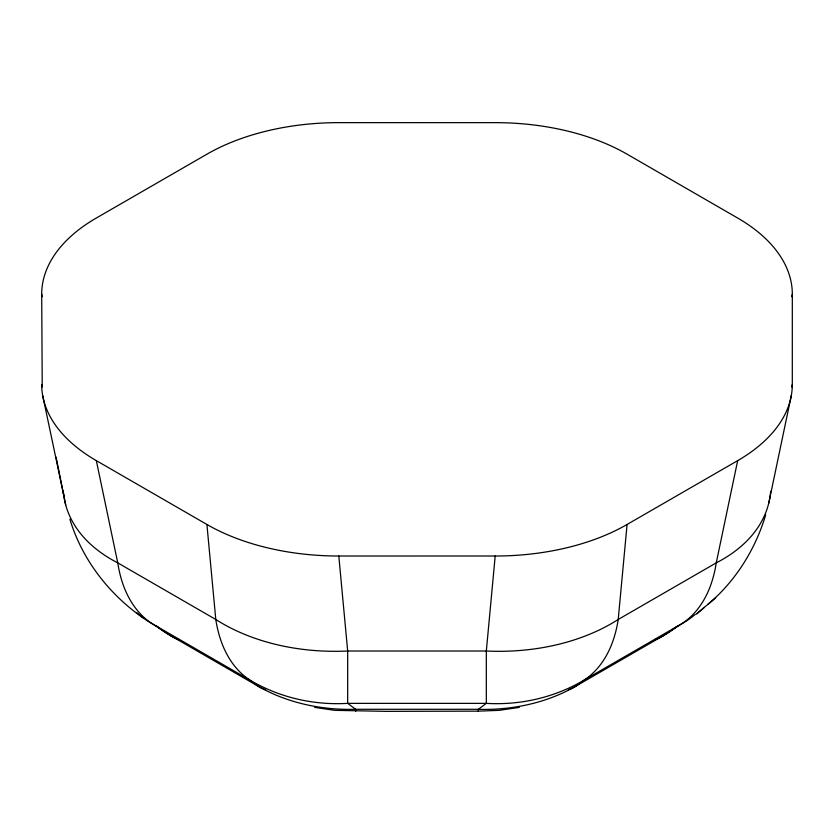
<?xml version="1.0" encoding="UTF-8"?>
<svg xmlns="http://www.w3.org/2000/svg" width="834" height="834" viewBox="0 0 834 834"><rect width="100%" height="100%" fill="white"/><g stroke="black" fill="none" stroke-linecap="round" stroke-linejoin="round"><path stroke-width="1.25" d="M42.232 386.997L41.7 294.183A186.493 107.669 0 0 1 96.317 218.028L206.915 154.196A186.493 107.669 0 0 1 338.802 122.64L495.198 122.65A186.493 107.669 0 0 1 627.095 154.186L737.673 218.039A186.493 107.669 0 0 1 792.321 294.183L792.3 384.474A186.493 107.669 0 0 1 737.683 460.629L627.085 524.471A186.493 107.669 0 0 1 495.198 556.017L486.326 651.01L486.326 703.364L478.32 709.286L355.68 709.286A170.584 134.118 -11.3 0 1 257.498 685.85L170.803 635.737L151.496 623.29A188.984 118.908 -57.2 0 1 136.807 612.636M627.085 524.471L618.213 619.474A188.984 109.108 60 0 1 584.478 679.887L576.471 685.809A94.492 54.554 60 0 1 568.361 689.718M791.81 296.737L792.3 294.183M737.673 460.618L716.25 562.867A188.984 109.108 60 0 1 682.504 623.29L663.197 635.737L576.471 685.809A170.584 134.118 11.3 0 1 478.32 709.327L478.32 711.277M791.768 386.997L792.3 384.474M768.75 503.183L791.32 395.493M765.695 514.828C755.416 549.325 735.536 581.267 707.857 604.421M715.655 597.811L696.484 614.022L704.396 607.329M519.332 707.388L499.17 710.349L478.32 711.141L386.34 711.35L334.83 710.349L314.668 707.388M41.679 384.474A186.493 107.669 0 0 0 96.317 460.629L206.915 524.471A186.493 107.669 0 0 0 338.802 556.017L495.198 556.007M143.354 618.057C109.025 594.329 81.972 559.374 69.889 519.228M63.843 495.855L42.68 395.493M96.327 460.618L117.75 562.867A188.984 109.108 -60 0 0 151.496 623.29L249.522 679.887L257.529 685.809A94.492 54.554 -60 0 0 265.639 689.718M56.086 457.095L65.667 504.789M41.7 294.183L42.19 296.737M338.802 556.007L347.674 651.01L347.674 703.364L355.68 709.286L355.68 711.277M206.915 524.471L215.787 619.474A188.984 109.108 -60 0 0 249.522 679.887A188.984 177.955 -53.5 0 0 347.674 703.364L486.326 703.364A188.984 177.955 53.5 0 0 584.478 679.887L682.504 623.29A188.984 118.908 57.2 0 0 695.379 614.262M770.658 491.309A188.984 117.698 11.8 0 1 716.25 562.867L618.213 619.474A188.984 132.199 5.3 0 1 486.326 651.01L347.674 651.01A188.984 132.199 -5.3 0 1 215.787 619.474L117.75 562.867A188.984 117.698 -11.8 0 1 63.342 491.309M170.772 635.779A170.584 110.286 -22.5 0 1 156.563 625.959M178.924 639.657A94.492 54.554 -60 0 1 170.803 635.737M677.437 625.959A170.584 110.286 22.5 0 1 663.228 635.779M663.197 635.737A94.492 54.554 60 0 1 655.076 639.657"/></g></svg>
